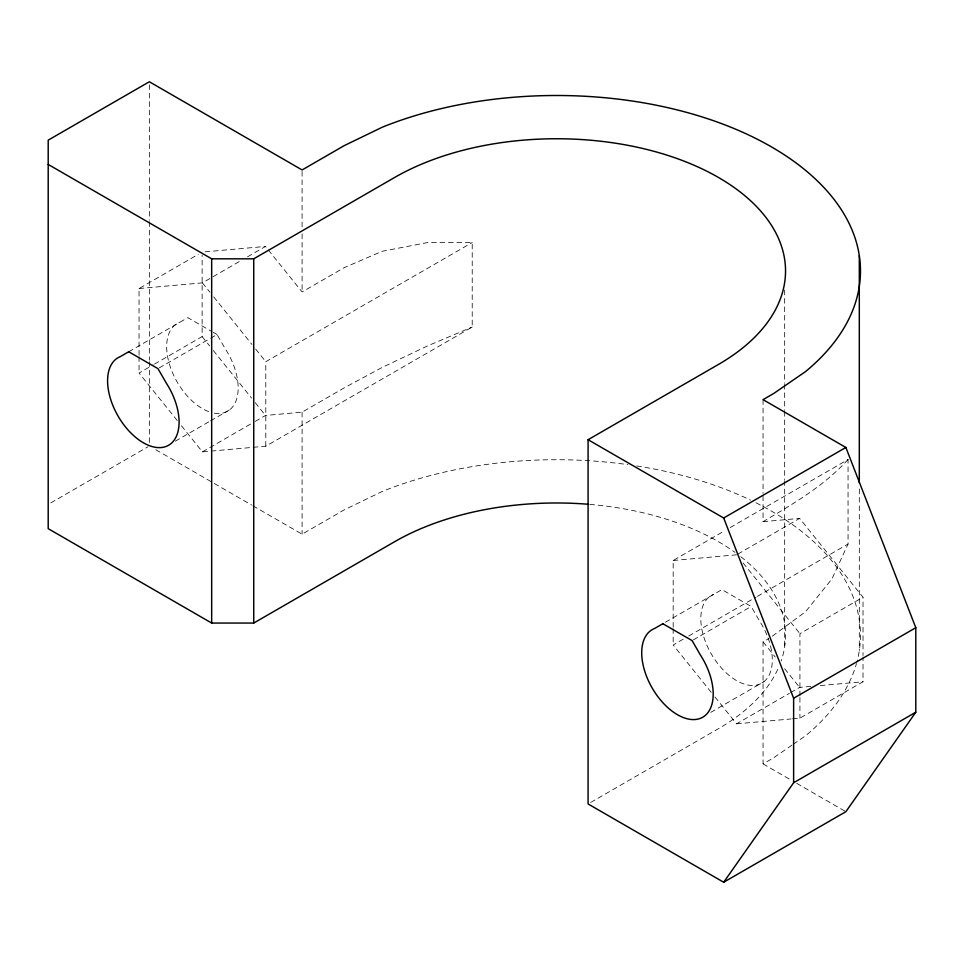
<?xml version="1.0" encoding="UTF-8"?>
<svg xmlns="http://www.w3.org/2000/svg" width="964" height="964" viewBox="0 0 964 964"><rect width="100%" height="100%" fill="white"/><g stroke="black" fill="none" stroke-linecap="round" stroke-linejoin="round"><path stroke-width="0.72" stroke-dasharray="4.82 3.62" d="M730.17 527.573L848.055 459.515L848.055 544.021L831.992 578.834L805.506 611.791L770.055 637.831M848.055 459.515C824.256 485.772 793.312 503.859 763.054 521.669L763.054 494.881M791.986 745.136L773.562 757.825L763.054 763.886L763.054 641.879L768.886 638.505M793.215 744.292L805.506 735.833A303.925 175.472 0 0 0 856.49 663.497M139.045 355.234L139.045 288.525L198.271 254.327M139.045 288.525L202.416 282.862L241.048 260.557M247.483 256.846L265.51 246.435L267.389 248.772M128.718 351.764L187.811 317.65L211.947 331.592M177.256 420.557L139.045 373.02L153.204 364.85M154.493 364.103L202.127 336.605L202.127 255.014M159.229 367.899L209.333 338.967M210.61 338.231L217.033 334.52L225.395 349.004A50.562 29.185 60 0 1 237.252 396.758A50.562 29.185 60 0 1 211.068 412.411M268.317 249.941L302.094 291.959L344.148 267.679L382.226 251.279L428.1 242.446L472.215 242.53L472.215 327.037L265.799 446.199L202.416 451.863L180.979 425.196M265.799 446.199L265.799 361.705L472.215 242.53M50.791 502.895L148.046 446.742M175.303 441.175L209.983 421.148M210.538 420.834L229.806 409.712M202.416 451.863L253.918 422.136M255.207 421.389L265.51 415.448L302.094 412.17L344.148 387.902L382.226 367.404L428.1 345.654L472.215 327.037M252.905 505.787L302.094 534.177L344.148 509.908L382.226 491.459A303.925 175.472 0 0 1 627.889 464.624M673.173 627.19L673.173 560.482L724.988 530.562M737.846 554.071L799.638 518.391L863.021 597.234L863.021 655.508M665.413 622.238L721.94 589.607L751.173 606.477L759.536 620.961A50.562 29.185 60 0 1 767.513 636.553M711.227 692.309L673.173 644.976L683.536 638.999M688.718 636.011L756.077 597.114M757.379 596.367L848.055 544.021M693.369 639.855L751.173 606.477M799.927 695.924L799.927 633.661L863.021 597.234M710.721 712.396L763.946 681.669M590.703 802.446L718.469 728.676A228.998 132.213 0 0 0 778.972 666.63M714.975 696.972L736.556 723.819L789.347 693.345M790.625 692.598L799.638 687.404L811.435 686.344M792.565 718.819L799.927 718.156L863.021 681.741L863.021 656.966M205.079 251.833L265.51 246.435M763.054 521.669L799.638 518.391M673.173 560.482L736.556 554.818M820.28 685.561L863.021 681.741M736.556 723.819L791.083 718.951M213.225 332.315L217.033 334.52M763.054 763.886L791.516 780.322M796.698 783.31L845.862 811.7M155.819 449.73L251.616 505.04M743.075 562.928L799.927 633.661M763.054 641.879L775.249 657.05M784.636 668.727L799.638 687.404M202.416 282.862L209.923 292.2M213.683 296.864L251.941 344.461M255.641 349.064L265.799 361.705M202.127 336.605L209.586 345.871M213.321 350.51L251.532 398.048M255.255 402.687L265.51 415.448M859.31 488.953L859.31 650.483M799.927 697.406L799.927 718.156M784.672 290.007L784.672 383.323M784.672 384.359L784.672 410.411M784.672 411.447L784.672 479.65M784.672 480.687L784.672 646.711M763.054 399.65L763.054 493.387M673.173 628.673L673.173 644.976M302.094 171.435L302.094 227.974M302.094 233.927L302.094 291.959M302.094 412.17L302.094 534.177M149.348 84.772L149.348 220.226M149.348 221.732L149.348 360.199M149.348 361.705L149.348 442.982M139.045 356.716L139.045 373.02M768.019 637.891A50.562 29.185 60 0 1 755.619 685.247A50.562 29.185 60 0 1 707.672 646.977A50.562 29.185 60 0 1 713.577 594.427M755.945 502.774A303.925 175.472 0 0 1 856.888 662.063M636.71 465.937A303.925 175.472 0 0 1 750.546 500.123M740.81 556.698A228.998 132.213 0 0 1 781.141 660.991M589.715 504.377A228.998 132.213 0 0 1 734.99 552.336M208.634 411.604A50.562 29.185 60 0 1 170.025 366.103A50.562 29.185 60 0 1 179.437 322.47"/><path stroke-width="1.45" d="M48.2 164.434L211.67 258.822L253.737 258.822L394.625 177.472A228.998 132.213 0 0 1 718.469 177.472A228.998 132.213 0 0 1 718.469 364.44L588.088 439.717L588.088 803.952L723.687 882.241L793.625 782.744L915.8 712.215L915.8 627.709L845.862 447.465L763.054 399.65L773.562 393.589L805.506 371.61A303.925 175.472 0 0 0 771.453 146.89A303.925 175.472 0 0 0 382.226 127.224L344.148 145.672L302.094 169.953L149.348 81.759L48.2 140.154L48.2 528.67L211.67 623.057L253.737 623.057L394.625 541.708A228.998 132.213 0 0 1 588.257 504.256M915.8 712.215L845.862 811.7L723.687 882.241M588.088 439.717L723.687 518.005L845.862 447.465M793.625 782.744L793.625 698.249L915.8 627.709M723.687 518.005L793.625 698.249M859.31 255.665L859.31 482.94M253.737 258.822L253.737 623.057M211.67 258.822L211.67 623.057M128.718 351.764L120.355 356.596A50.562 29.185 60 0 0 117.331 414.797A50.562 29.185 60 0 0 169.339 444.814A50.562 29.185 60 0 0 166.314 383.118L157.939 368.634L128.718 351.764M662.846 623.72L654.484 628.552A50.562 29.185 60 0 0 651.459 686.754A50.562 29.185 60 0 0 703.467 716.77A50.562 29.185 60 0 0 700.442 655.074L692.08 640.59L662.846 623.72"/></g></svg>
